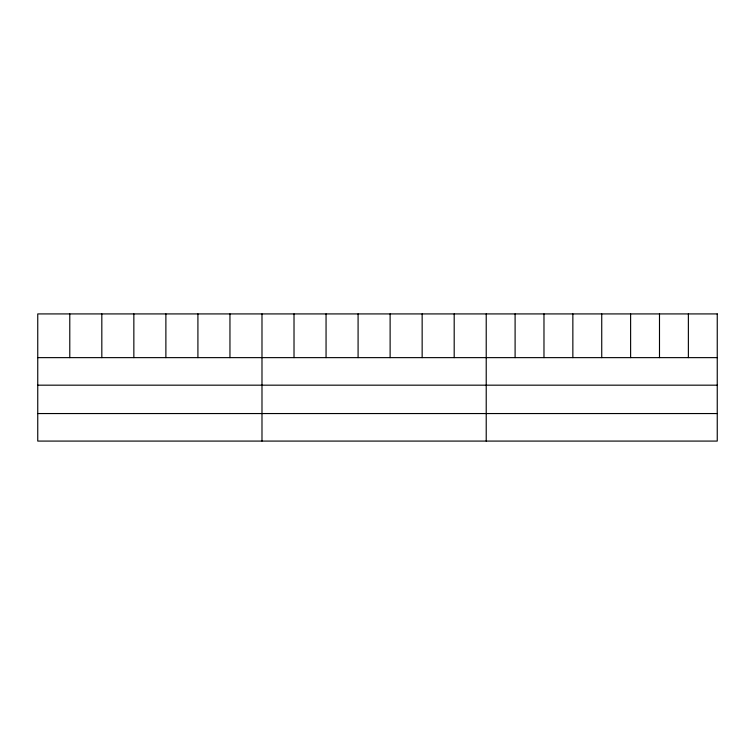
<?xml version="1.0" encoding="UTF-8"?>
<svg xmlns="http://www.w3.org/2000/svg" width="755" height="755" viewBox="0 0 755 755"><rect width="100%" height="100%" fill="white"/><g stroke="black" fill="none" stroke-linecap="round" stroke-linejoin="round"><path stroke-width="1.13" d="M37.75 357.634L717.25 357.634M37.75 385.173L717.25 385.173M37.75 413.551L717.25 413.551M688.371 313.92L688.371 357.634M659.492 313.92L659.492 357.634M630.614 313.92L630.614 357.634M601.735 313.92L601.735 357.634M572.856 313.92L572.856 357.634M543.977 313.92L543.977 357.634M515.099 313.92L515.099 357.634M486.22 313.92L486.22 441.08M454.189 313.92L454.189 357.634M422.149 313.92L422.149 357.634M390.118 313.92L390.118 357.634M358.087 313.92L358.087 357.634M326.056 313.92L326.056 357.634M294.016 313.92L294.016 357.634M261.985 313.92L261.985 441.08M229.954 313.92L229.954 357.634M197.914 313.92L197.914 357.634M165.883 313.92L165.883 357.634M133.852 313.92L133.852 357.634M101.821 313.92L101.821 357.634M69.781 313.92L69.781 357.634M717.25 313.92L37.75 313.92L37.75 441.08L717.25 441.08L717.25 313.92"/></g></svg>
